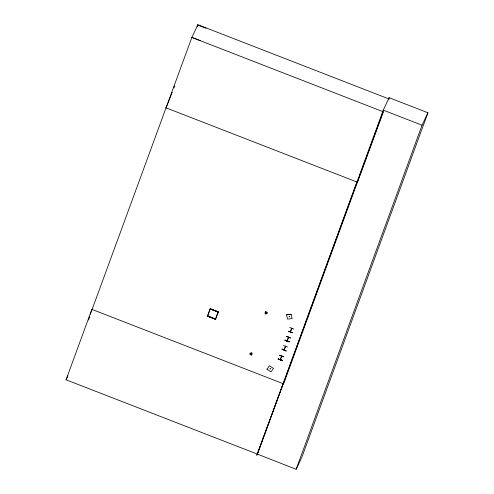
<?xml version="1.0" encoding="UTF-8"?>
<svg xmlns="http://www.w3.org/2000/svg" width="494" height="494" viewBox="0 0 494 494"><rect width="100%" height="100%" fill="white"/><g stroke="black" fill="none" stroke-linecap="round" stroke-linejoin="round"><path stroke-width="0.74" d="M280.234 359.564L281.5 356.038M281.716 356.199L281.401 356.372L281.654 355.797M281.71 356.094L280.524 359.459M290.349 331.937L290.565 331.443M291.831 328.38L291.54 328.732L291.775 328.146M285.606 346.547L285.291 346.708L285.551 346.146M284.353 349.703L284.254 349.956M88.543 320.069L89.649 316.5M90.309 314.351L191.87 37.408L197.878 24.7L389.198 99.035M279.604 355.161L283.723 356.742M286.464 336.414L290.552 338.063M289.725 327.503L293.837 329.103M356.964 182.008L257.393 454.122L66.073 379.793L91.865 309.3L92.316 309.472M197.087 26.855L197.878 24.7M207.4 316.141L210.135 308.707L218.36 311.899L215.625 319.34L207.4 316.141L215.625 319.34M207.702 316.03L210.29 308.997L218.052 312.017L215.47 319.044L207.702 316.03L215.47 319.044M251.65 355.062C246.358 354.377 254.046 350.11 251.742 355.025M265.525 311.677C270.823 312.362 263.117 316.623 265.432 311.708M278.165 359.082C291.269 363.528 269.36 355.896 282.284 360.663M279.585 355.211L283.698 356.804M285.026 340.335C298.08 344.861 276.134 337.106 289.151 341.904M292.467 332.833C285.057 330.035 288.799 331.425 292.522 332.715M288.41 337.279L287.082 340.903L287.304 340.354M291.651 328.337L290.441 331.727M288.558 337.334L287.28 340.891M290.707 331.499L290.491 332.048L291.676 328.362M257.343 454.227L383.251 110.143L389.136 97.695L427.928 112.768L302.019 456.851L296.134 469.3L257.393 454.122M388.605 99.133L389.136 97.695M296.134 469.3L422.043 125.217L427.928 112.768M283.167 383.684L256.781 455.301L257.43 453.93M383.344 111.805L357.415 182.187L165.644 107.673M283.494 345.516L287.632 347.072M285.087 340.168L289.2 341.768M285.143 340.039L289.256 341.638M282.358 360.472L278.227 358.916L282.389 360.404M286.069 351.024C282.969 348.573 278.622 348.245 286.082 350.993M166.095 107.853L172.239 92.23M173.919 87.969L174.759 85.845M282.055 349.184L286.137 350.864M66.073 379.793L67.95 375.817M210.135 308.707L218.36 311.899M210.29 308.997L218.052 312.017M286.545 314.783L291.139 314.27L292.096 318.605L287.514 319.093L286.545 314.783L291.139 314.27M291.682 328.788L291.917 328.201M288.28 337.643L288.515 337.056M288.422 337.698L288.669 337.204M287.477 340.465L287.261 340.916M285.538 346.183L284.038 349.956L284.266 349.412M285.446 346.788L285.693 346.201M284.278 349.795L285.39 346.38M281.561 356.446L281.796 355.853M280.45 359.095L280.326 359.428M280.592 359.15L280.419 359.632M197.705 25.064L206.041 28.244M200.206 40.594L191.87 37.408L383.19 111.743L283.618 383.857L91.847 309.349M383.251 110.143L422.043 125.217M286.514 336.26L290.608 337.952M266.982 369.16L270.897 371.883L273.466 368.468L269.539 365.77L266.97 369.185M265.488 312.369L265.618 313.375L266.698 313.35L266.569 312.344L265.488 312.369M250.489 353.371L250.619 354.377L251.699 354.346L251.563 353.346L250.489 353.371M289.2 316.302L289.323 316.852L289.2 316.302M270.403 368.493L270.076 368.925L270.403 368.493"/></g></svg>
